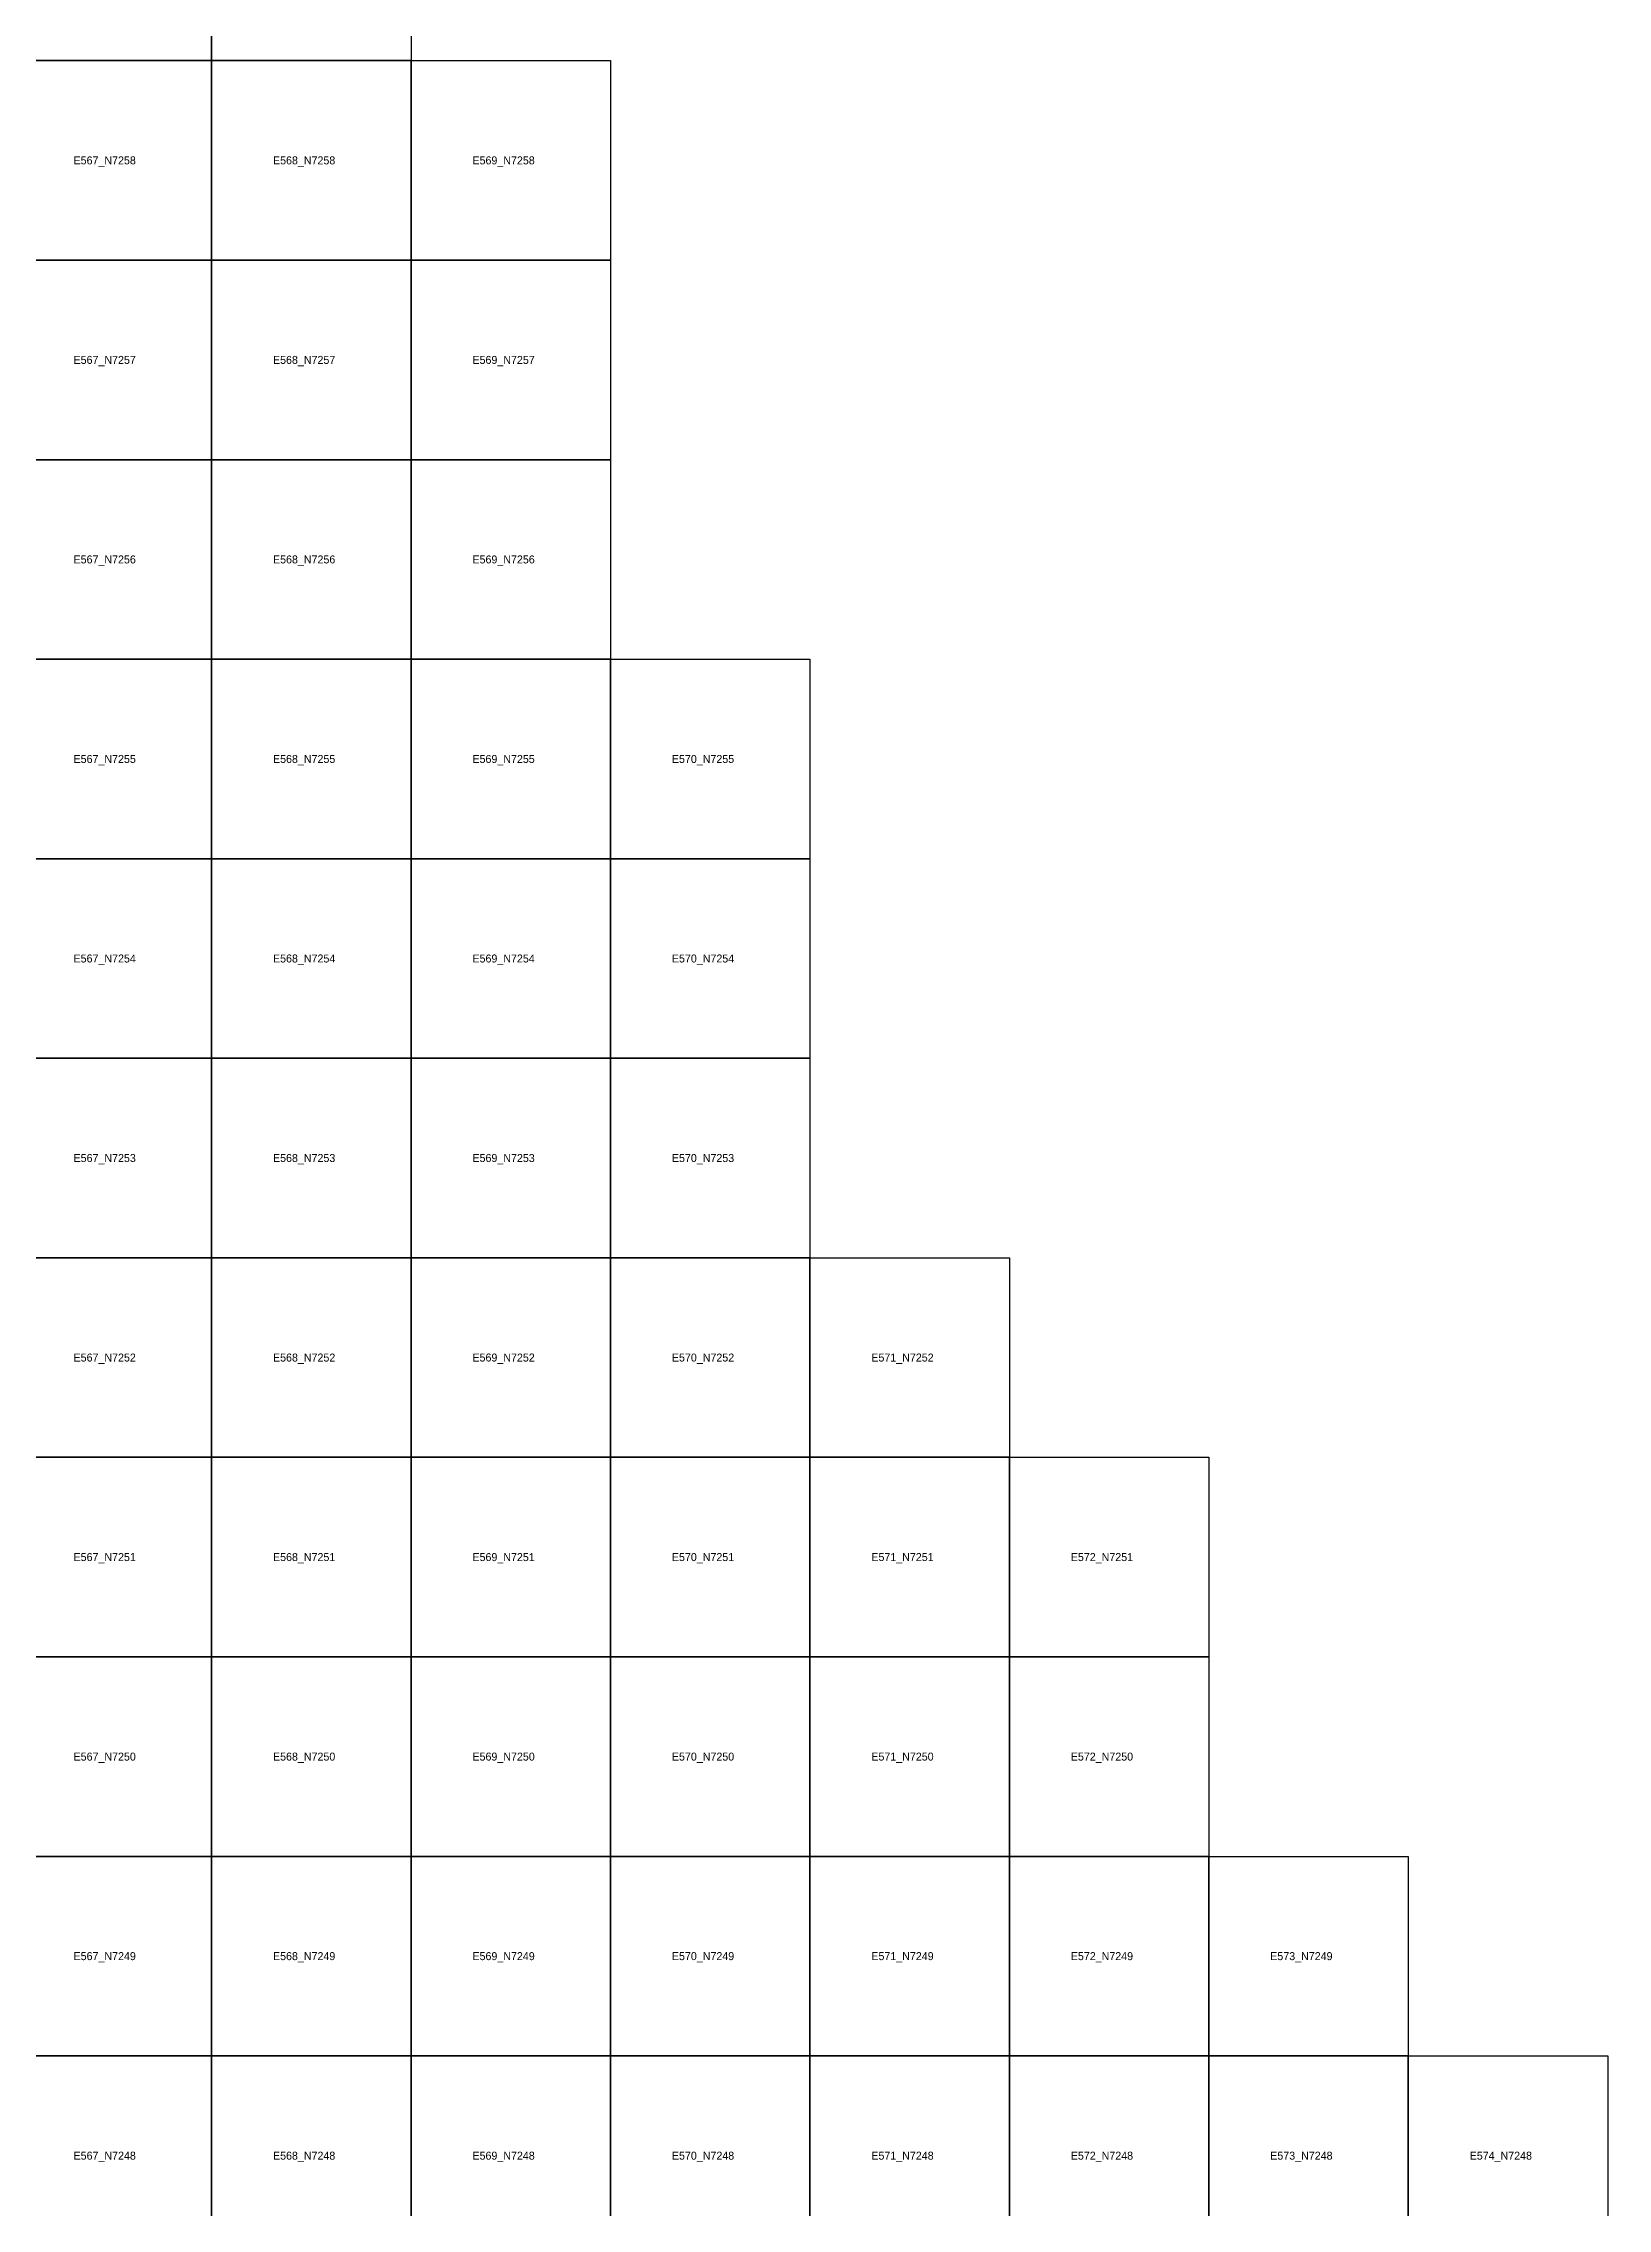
# Model space of a CAD drawing. Extents: x 546000 to 599000, y 7210000 to 7363000.
# Drawn here: x 567156 to 575000, y 7248234 to 7259087 of the extents above; entities that cross this region are included whole.
import ezdxf

# ---------------------------------------------------------------- set-up
doc = ezdxf.new("R2010")
doc.units = 0
doc.layers.add('FEATUREATTRIBS', color=7, linetype='Continuous')

msp = doc.modelspace()

# ---------------------------------------------------------------- linework, layer by layer
at = {"layer": 'FEATUREATTRIBS'}
for points in [[(567000, 7259000), (567000, 7260000), (568000, 7260000), (568000, 7259000)], [(568000, 7259000), (568000, 7260000), (569000, 7260000), (569000, 7259000)], [(567000, 7258000), (567000, 7259000), (568000, 7259000), (568000, 7258000)], [(568000, 7258000), (568000, 7259000), (569000, 7259000), (569000, 7258000)], [(569000, 7258000), (569000, 7259000), (570000, 7259000), (570000, 7258000)], [(567000, 7257000), (567000, 7258000), (568000, 7258000), (568000, 7257000)], [(568000, 7257000), (568000, 7258000), (569000, 7258000), (569000, 7257000)], [(569000, 7257000), (569000, 7258000), (570000, 7258000), (570000, 7257000)], [(567000, 7256000), (567000, 7257000), (568000, 7257000), (568000, 7256000)], [(568000, 7256000), (568000, 7257000), (569000, 7257000), (569000, 7256000)], [(569000, 7256000), (569000, 7257000), (570000, 7257000), (570000, 7256000)], [(567000, 7255000), (567000, 7256000), (568000, 7256000), (568000, 7255000)], [(568000, 7255000), (568000, 7256000), (569000, 7256000), (569000, 7255000)], [(569000, 7255000), (569000, 7256000), (570000, 7256000), (570000, 7255000)], [(570000, 7255000), (570000, 7256000), (571000, 7256000), (571000, 7255000)], [(567000, 7254000), (567000, 7255000), (568000, 7255000), (568000, 7254000)], [(568000, 7254000), (568000, 7255000), (569000, 7255000), (569000, 7254000)], [(569000, 7254000), (569000, 7255000), (570000, 7255000), (570000, 7254000)], [(570000, 7254000), (570000, 7255000), (571000, 7255000), (571000, 7254000)], [(567000, 7253000), (567000, 7254000), (568000, 7254000), (568000, 7253000)], [(568000, 7253000), (568000, 7254000), (569000, 7254000), (569000, 7253000)], [(569000, 7253000), (569000, 7254000), (570000, 7254000), (570000, 7253000)], [(570000, 7253000), (570000, 7254000), (571000, 7254000), (571000, 7253000)], [(567000, 7252000), (567000, 7253000), (568000, 7253000), (568000, 7252000)], [(568000, 7252000), (568000, 7253000), (569000, 7253000), (569000, 7252000)], [(569000, 7252000), (569000, 7253000), (570000, 7253000), (570000, 7252000)], [(570000, 7252000), (570000, 7253000), (571000, 7253000), (571000, 7252000)], [(571000, 7252000), (571000, 7253000), (572000, 7253000), (572000, 7252000)], [(567000, 7251000), (567000, 7252000), (568000, 7252000), (568000, 7251000)], [(568000, 7251000), (568000, 7252000), (569000, 7252000), (569000, 7251000)], [(569000, 7251000), (569000, 7252000), (570000, 7252000), (570000, 7251000)], [(570000, 7251000), (570000, 7252000), (571000, 7252000), (571000, 7251000)], [(571000, 7251000), (571000, 7252000), (572000, 7252000), (572000, 7251000)], [(572000, 7251000), (572000, 7252000), (573000, 7252000), (573000, 7251000)], [(567000, 7250000), (567000, 7251000), (568000, 7251000), (568000, 7250000)], [(568000, 7250000), (568000, 7251000), (569000, 7251000), (569000, 7250000)], [(569000, 7250000), (569000, 7251000), (570000, 7251000), (570000, 7250000)], [(570000, 7250000), (570000, 7251000), (571000, 7251000), (571000, 7250000)], [(571000, 7250000), (571000, 7251000), (572000, 7251000), (572000, 7250000)], [(572000, 7250000), (572000, 7251000), (573000, 7251000), (573000, 7250000)], [(567000, 7249000), (567000, 7250000), (568000, 7250000), (568000, 7249000)], [(568000, 7249000), (568000, 7250000), (569000, 7250000), (569000, 7249000)], [(569000, 7249000), (569000, 7250000), (570000, 7250000), (570000, 7249000)], [(570000, 7249000), (570000, 7250000), (571000, 7250000), (571000, 7249000)], [(571000, 7249000), (571000, 7250000), (572000, 7250000), (572000, 7249000)], [(572000, 7249000), (572000, 7250000), (573000, 7250000), (573000, 7249000)], [(573000, 7249000), (573000, 7250000), (574000, 7250000), (574000, 7249000)], [(567000, 7248000), (567000, 7249000), (568000, 7249000), (568000, 7248000)], [(568000, 7248000), (568000, 7249000), (569000, 7249000), (569000, 7248000)], [(569000, 7248000), (569000, 7249000), (570000, 7249000), (570000, 7248000)], [(570000, 7248000), (570000, 7249000), (571000, 7249000), (571000, 7248000)], [(571000, 7248000), (571000, 7249000), (572000, 7249000), (572000, 7248000)], [(572000, 7248000), (572000, 7249000), (573000, 7249000), (573000, 7248000)], [(573000, 7248000), (573000, 7249000), (574000, 7249000), (574000, 7248000)], [(574000, 7248000), (574000, 7249000), (575000, 7249000), (575000, 7248000)]]:
    msp.add_lwpolyline(points, close=True, dxfattribs=at)

# ---------------------------------------------------------------- texts
for s, p in [('E567_N7258', (567308, 7258480)), ('E568_N7258', (568308, 7258480)), ('E569_N7258', (569308, 7258480)), ('E567_N7257', (567308, 7257480)), ('E568_N7257', (568308, 7257480)), ('E569_N7257', (569308, 7257480)), ('E567_N7256', (567308, 7256480)), ('E568_N7256', (568308, 7256480)), ('E569_N7256', (569308, 7256480)), ('E567_N7255', (567308, 7255480)), ('E568_N7255', (568308, 7255480)), ('E569_N7255', (569308, 7255480)), ('E570_N7255', (570308, 7255480)), ('E567_N7254', (567308, 7254480)), ('E568_N7254', (568308, 7254480)), ('E569_N7254', (569308, 7254480)), ('E570_N7254', (570308, 7254480)), ('E567_N7253', (567308, 7253480)), ('E568_N7253', (568308, 7253480)), ('E569_N7253', (569308, 7253480)), ('E570_N7253', (570308, 7253480)), ('E567_N7252', (567308, 7252480)), ('E568_N7252', (568308, 7252480)), ('E569_N7252', (569308, 7252480)), ('E570_N7252', (570308, 7252480)), ('E571_N7252', (571308, 7252480)), ('E567_N7251', (567308, 7251480)), ('E568_N7251', (568308, 7251480)), ('E569_N7251', (569308, 7251480)), ('E570_N7251', (570308, 7251480)), ('E571_N7251', (571308, 7251480)), ('E572_N7251', (572308, 7251480)), ('E567_N7250', (567308, 7250480)), ('E568_N7250', (568308, 7250480)), ('E569_N7250', (569308, 7250480)), ('E570_N7250', (570308, 7250480)), ('E571_N7250', (571308, 7250480)), ('E572_N7250', (572308, 7250480)), ('E567_N7249', (567308, 7249480)), ('E568_N7249', (568308, 7249480)), ('E569_N7249', (569308, 7249480)), ('E570_N7249', (570308, 7249480)), ('E571_N7249', (571308, 7249480)), ('E572_N7249', (572308, 7249480)), ('E573_N7249', (573308, 7249480)), ('E567_N7248', (567308, 7248480)), ('E568_N7248', (568308, 7248480)), ('E569_N7248', (569308, 7248480)), ('E570_N7248', (570308, 7248480)), ('E571_N7248', (571308, 7248480)), ('E572_N7248', (572308, 7248480)), ('E573_N7248', (573308, 7248480)), ('E574_N7248', (574308, 7248480))]:
    msp.add_text(s, height=40, dxfattribs=at).set_placement(p)

doc.saveas('drawing.dxf')
